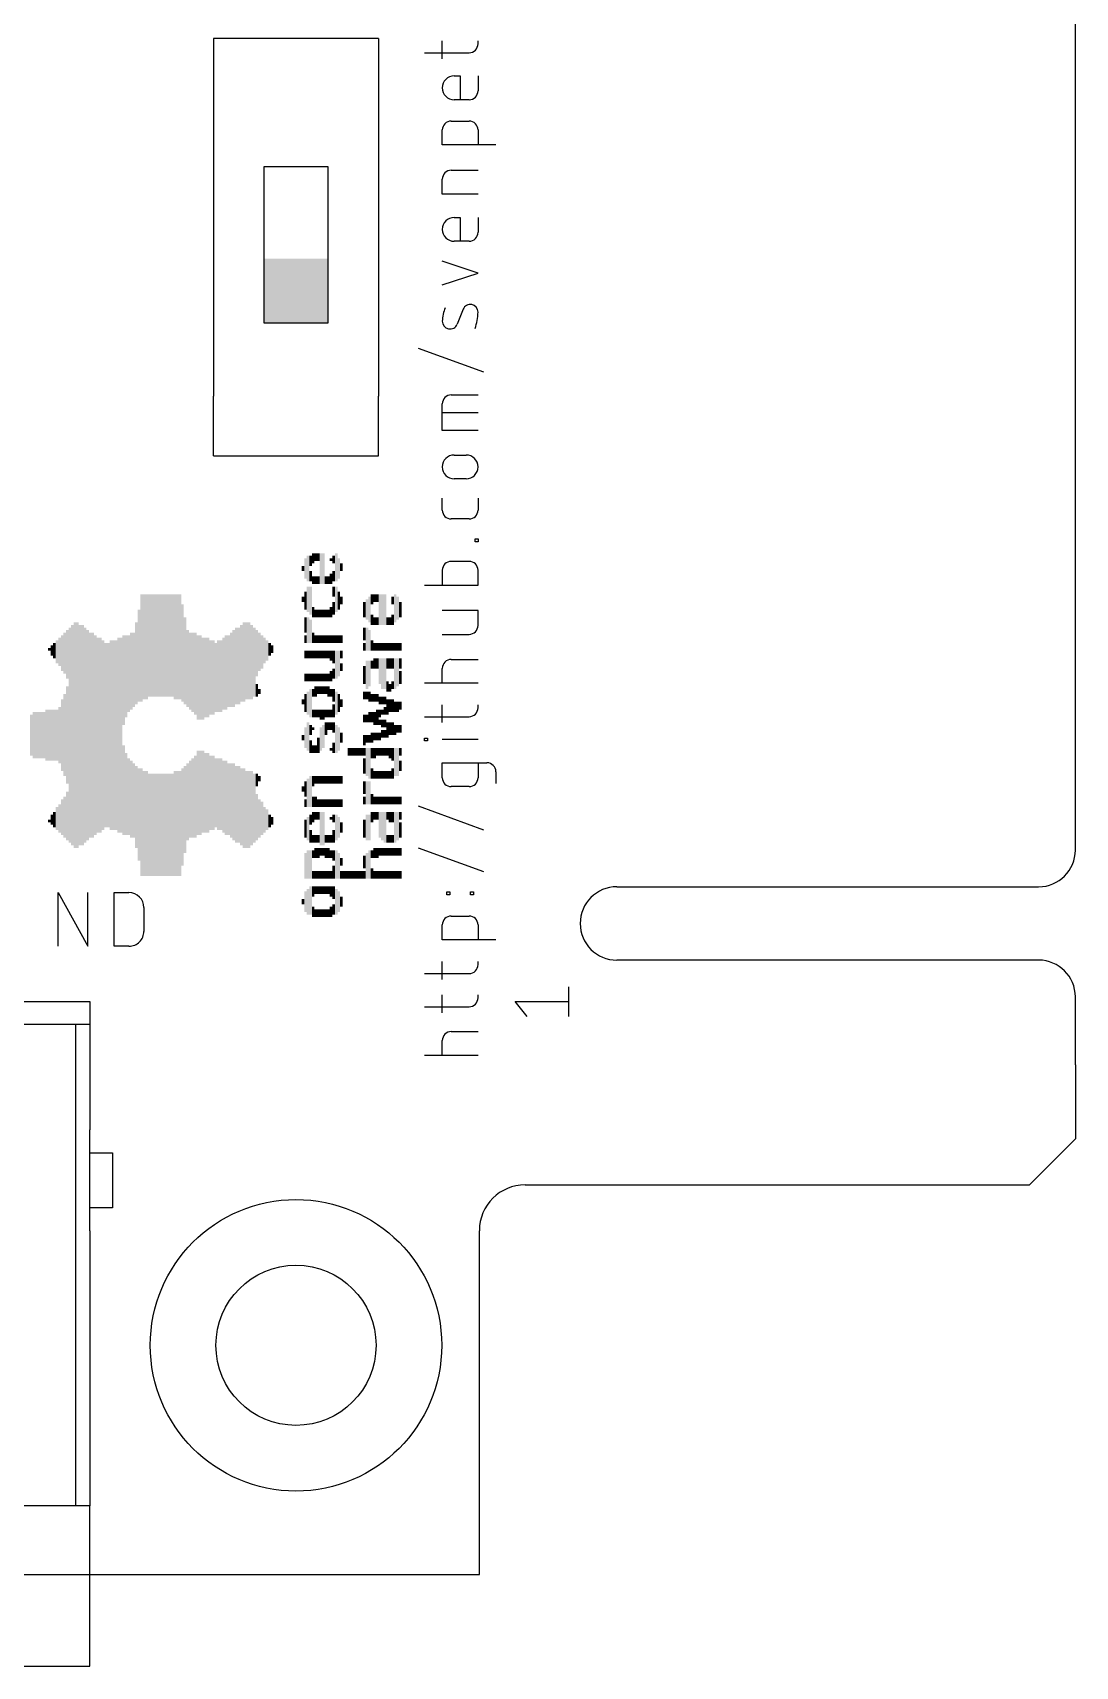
# Model space of a CAD drawing. Extents: x -11.6 to 56, y -4.9 to 89.1.
# Drawn here: x 33.26 to 56, y -2 to 33.62 of the extents above; entities that cross this region are included whole.
import ezdxf

# ---------------------------------------------------------------- set-up
doc = ezdxf.new("R2010")
doc.units = 0
for name, color, linetype in [('20', 30, 'CONTINUOUS'), ('21', 253, 'CONTINUOUS'), ('51', 253, 'CONTINUOUS')]:
    doc.layers.add(name, color=color, linetype=linetype)

# ---------------------------------------------------------------- blocks, each defined once
blk = doc.blocks.new('RECT')
blk.add_solid([(-0.5, -0.5), (0.5, -0.5), (-0.5, 0.5), (0.5, 0.5)])

msp = doc.modelspace()

# ---------------------------------------------------------------- linework, layer by layer
at = {"layer": '20'}
for p, q in [((56, 15.8), (56, 48.24)), ((46, 15), (55.2, 15)), ((55.2, 13.4), (46, 13.4)), ((56, 11.12), (56, 12.6)), ((56, 11.12), (56, 9.5)), ((55, 8.5), (56, 9.5)), ((44, 8.5), (55, 8.5)), ((43, 0), (43, 7.5)), ((0, 0), (43, 0))]:
    msp.add_line(p, q, dxfattribs=at)
for centre, radius, start, end in [((55.2, 15.8), 0.8, 270, 0), ((46, 14.2), 0.8, 90, 180), ((46, 14.2), 0.8, 180, 270), ((55.2, 12.6), 0.8, 0, 90), ((44, 7.5), 1, 90, 180)]:
    msp.add_arc(centre, radius, start, end, dxfattribs=at)
at = {"layer": '21'}
for p, q in [((40.8, 33.5), (37.2, 33.5)), ((37.2, 33.5), (37.2, 32.3)), ((40.8, 33.5), (40.8, 32.3)), ((41.8021, 33.1864), (42.7757, 33.1864)), ((42.1915, 33.0566), (42.1915, 33.4461)), ((42.9704, 33.3811), (42.9704, 33.4461)), ((42.4512, 32.682), (42.581, 32.682)), ((42.581, 32.682), (42.581, 32.1627)), ((42.9704, 32.682), (42.9704, 32.3574)), ((42.7757, 32.1627), (42.4512, 32.1627)), ((42.1915, 31.178), (42.1915, 31.5026)), ((42.3863, 31.6973), (42.7757, 31.6973)), ((42.9704, 31.5026), (42.9704, 31.178)), ((43.3599, 31.178), (42.1915, 31.178)), ((37.2, 30.7), (37.2, 29.8)), ((39.7, 30.7), (38.3, 30.7)), ((38.3, 30.7), (38.3, 27.3)), ((39.7, 27.3), (39.7, 30.7)), ((40.8, 30.7), (40.8, 29.8)), ((42.1915, 30.1053), (42.1915, 30.4299)), ((42.3863, 30.6246), (42.9704, 30.6246)), ((42.9704, 30.1053), (42.1915, 30.1053)), ((42.4512, 29.5959), (42.581, 29.5959)), ((42.581, 29.5959), (42.581, 29.0766)), ((42.9704, 29.5959), (42.9704, 29.2714)), ((42.7757, 29.0766), (42.4512, 29.0766)), ((42.9704, 28.3838), (42.1915, 28.6434)), ((37.2, 28.2), (37.2, 27.3)), ((40.8, 28.2), (40.8, 27.3)), ((42.1915, 28.1241), (42.9704, 28.3838)), ((42.6459, 27.5935), (42.5161, 27.269)), ((38.3, 27.3), (39.7, 27.3)), ((43.1003, 26.2191), (41.6722, 26.7384)), ((37.2, 24.4), (37.2, 25.7)), ((40.8, 24.4), (40.8, 25.7)), ((42.3863, 25.7252), (42.9704, 25.7252)), ((42.1915, 24.9463), (42.1915, 25.5305)), ((42.9704, 25.3358), (42.1915, 25.3358)), ((42.9704, 24.9463), (42.1915, 24.9463)), ((37.2, 24.4), (40.8, 24.4)), ((42.4512, 24.4143), (42.7108, 24.4143)), ((42.7108, 23.895), (42.4512, 23.895)), ((42.1915, 23.2148), (42.1915, 23.4744)), ((42.9704, 23.4744), (42.9704, 23.2148)), ((42.7757, 23.0201), (42.3863, 23.0201)), ((42.9055, 22.522), (42.9055, 22.5869)), ((42.9055, 22.5869), (42.9704, 22.5869)), ((42.9704, 22.522), (42.9055, 22.522)), ((42.9704, 22.5869), (42.9704, 22.522)), ((42.7757, 22.0961), (42.3863, 22.0961)), ((42.1915, 21.9014), (42.1915, 21.5768)), ((42.9704, 21.5768), (42.9704, 21.9014)), ((41.8021, 21.5768), (42.9704, 21.5768)), ((42.9704, 21.0234), (42.1915, 21.0234)), ((42.9704, 20.6989), (42.9704, 21.0234)), ((42.1915, 20.5041), (42.7757, 20.5041)), ((42.3863, 19.9566), (42.9704, 19.9566)), ((42.1915, 19.4373), (42.1915, 19.7619)), ((42.9704, 19.4373), (41.8021, 19.4373)), ((42.1915, 18.5786), (42.1915, 18.9681)), ((42.9704, 18.9032), (42.9704, 18.9681)), ((41.8021, 18.7084), (42.7757, 18.7084)), ((41.8021, 18.1786), (41.8021, 18.2435)), ((41.8021, 18.2435), (41.867, 18.2435)), ((41.867, 18.1786), (41.8021, 18.1786)), ((41.867, 18.2435), (41.867, 18.1786)), ((42.9704, 18.2111), (42.1915, 18.2111)), ((42.1915, 17.3783), (42.1915, 17.7028)), ((42.1915, 17.7028), (43.1652, 17.7028)), ((42.9704, 17.7028), (42.9704, 17.3783)), ((43.3599, 17.5081), (43.3599, 17.2485)), ((42.7757, 17.1835), (42.3863, 17.1835)), ((43.1003, 16.2369), (41.6722, 16.7562)), ((43.1003, 15.3225), (41.6722, 15.8418)), ((33.8137, 13.7033), (33.8137, 14.8717)), ((33.8137, 14.8717), (34.4629, 13.7033)), ((34.4629, 13.7033), (34.4629, 14.8717)), ((35.0329, 13.7033), (35.0329, 14.8717)), ((35.0329, 14.8717), (35.3575, 14.8717)), ((42.2889, 14.8258), (42.2889, 14.8907)), ((42.2889, 14.8907), (42.3538, 14.8907)), ((42.3538, 14.8258), (42.2889, 14.8258)), ((42.3538, 14.8907), (42.3538, 14.8258)), ((42.8082, 14.8258), (42.8082, 14.8907)), ((42.8082, 14.8907), (42.8731, 14.8907)), ((42.8731, 14.8258), (42.8082, 14.8258)), ((42.8731, 14.8907), (42.8731, 14.8258)), ((35.6821, 14.5471), (35.6821, 14.0279)), ((42.3863, 14.3618), (42.7757, 14.3618)), ((42.1915, 13.8425), (42.1915, 14.1671)), ((42.9704, 14.1671), (42.9704, 13.8425)), ((35.3575, 13.7033), (35.0329, 13.7033)), ((43.3599, 13.8425), (42.1915, 13.8425)), ((42.1915, 12.9779), (42.1915, 13.3674)), ((42.9704, 13.3025), (42.9704, 13.3674)), ((41.8021, 13.1077), (42.7757, 13.1077)), ((31.5, 12.5), (34.5, 12.5)), ((34.5, 12.5), (34.5, 12)), ((42.1915, 12.254), (42.1915, 12.6435)), ((42.9704, 12.5786), (42.9704, 12.6435)), ((44.0404, 12.1708), (43.7808, 12.4954)), ((43.7808, 12.4954), (44.9492, 12.4954)), ((44.9492, 12.1708), (44.9492, 12.8199)), ((41.8021, 12.3838), (42.7757, 12.3838)), ((31.5, 12), (34.2, 12)), ((34.2, 12), (34.5, 12)), ((34.2, 9.5), (34.2, 12)), ((34.5, 12), (34.5, 9.7)), ((42.3863, 11.8413), (42.9704, 11.8413)), ((42.1915, 11.3221), (42.1915, 11.6466)), ((42.9704, 11.3221), (41.8021, 11.3221)), ((34.2, 1.5), (34.2, 7.7)), ((34.5, 7.5), (34.5, 1.5)), ((34.2, 1.5), (25.8, 1.5)), ((34.5, 1.5), (34.2, 1.5)), ((34.5, -2), (34.5, 1.5)), ((25.5, -2), (34.5, -2))]:
    msp.add_line(p, q, dxfattribs=at)
for radius in [3.1789, 1.7463]:
    msp.add_circle((39, 5), radius, dxfattribs=at)
for centre, radius, start, end in [((42.7757, 33.3811), 0.1947, 270, 0), ((42.4512, 32.4224), 0.2596, 90, 270), ((42.7757, 32.3574), 0.1947, 270, 0), ((42.3863, 31.5026), 0.1947, 90.0009, 180), ((42.7757, 31.5026), 0.1947, 0, 90), ((42.3863, 30.4299), 0.1947, 90.0009, 180), ((42.4512, 29.3363), 0.2596, 90, 270), ((42.7757, 29.2714), 0.1947, 270, 0), ((42.9286, 27.3234), 0.7371, 155.7611, 179.1819), ((42.8022, 27.531), 0.1683, 359.1819, 158.1986), ((41.8697, 27.5443), 1.1008, 340.209, 359.1819), ((42.3598, 27.3315), 0.1683, 179.1818, 338.1989), ((42.3863, 25.5305), 0.1947, 90, 180), ((42.4512, 24.1547), 0.2596, 90, 270), ((42.7108, 24.1547), 0.2596, 270, 90), ((42.3863, 23.2148), 0.1947, 180, 270), ((42.7757, 23.2148), 0.1947, 270, 0), ((42.3863, 21.9014), 0.1947, 90, 180), ((42.7757, 21.9014), 0.1947, 0, 90), ((42.7757, 20.6989), 0.1947, 270, 0), ((42.3863, 19.7619), 0.1947, 90.0009, 180), ((42.7757, 18.9032), 0.1947, 270, 0), ((43.1652, 17.5081), 0.1947, 0, 90), ((42.3863, 17.3783), 0.1947, 180, 270), ((42.7757, 17.3783), 0.1947, 270, 0), ((35.3575, 14.5471), 0.3246, 0, 90), ((42.3863, 14.1671), 0.1947, 90.0009, 180), ((42.7757, 14.1671), 0.1947, 0, 90), ((35.3575, 14.0279), 0.3246, 269.9994, 0), ((42.7757, 13.3025), 0.1947, 270, 0), ((42.7757, 12.5786), 0.1947, 270, 0), ((42.3863, 11.6466), 0.1947, 90.0009, 180)]:
    msp.add_arc(centre, radius, start, end, dxfattribs=at)
at = {"layer": '51'}
for p, q in [((37.2, 32.3), (37.2, 30.7)), ((40.8, 32.3), (40.8, 30.7)), ((37.2, 29.8), (37.2, 28.2)), ((40.8, 29.8), (40.8, 28.2)), ((37.2, 27.3), (37.2, 25.7)), ((40.8, 27.3), (40.8, 25.7)), ((34.5, 9.2), (34.5, 9.7)), ((34.2, 7.7), (34.2, 9.5)), ((34.5, 8), (34.5, 9.2)), ((34.5, 9.2), (35, 9.2)), ((35, 9.2), (35, 8)), ((34.5, 7.5), (34.5, 8)), ((35, 8), (34.5, 8))]:
    msp.add_line(p, q, dxfattribs=at)

# ---------------------------------------------------------------- block references
at = {"layer": '21'}
for p, xscale, yscale, rotation in [((39, 28), 1.4, 1.4, 270), ((39.2074, 21.9386), 0.447, 0.0559, 90), ((39.2633, 21.9386), 0.5588, 0.0559, 90), ((39.3192, 22.1063), 0.2235, 0.0559, 90), ((39.3751, 22.1621), 0.2235, 0.0559, 90), ((39.431, 22.1901), 0.1676, 0.0559, 90), ((39.4868, 22.1901), 0.1676, 0.0559, 90), ((39.5427, 21.9386), 0.6706, 0.0559, 90), ((39.5986, 21.9386), 0.6706, 0.0559, 90), ((39.7662, 22.1342), 0.0559, 0.0559, 90), ((39.8221, 22.1342), 0.1676, 0.0559, 90), ((39.878, 21.9666), 0.6147, 0.0559, 90), ((39.9339, 21.9386), 0.447, 0.0559, 90), ((39.1516, 21.9386), 0.1118, 0.0559, 90), ((39.3192, 21.771), 0.2235, 0.0559, 90), ((39.3751, 21.6872), 0.1676, 0.0559, 90), ((39.431, 21.6872), 0.1676, 0.0559, 90), ((39.4868, 21.6872), 0.1676, 0.0559, 90), ((39.6545, 21.6872), 0.1676, 0.0559, 90), ((39.7104, 21.6872), 0.1676, 0.0559, 90), ((39.7662, 21.7151), 0.2235, 0.0559, 90), ((39.8221, 21.771), 0.2235, 0.0559, 90), ((39.9898, 21.9666), 0.1676, 0.0559, 90), ((35.6311, 20.2063), 2.347, 0.0559, 90), ((35.687, 20.2343), 2.2911, 0.0559, 90), ((35.7429, 20.2343), 2.2911, 0.0559, 90), ((35.7988, 20.2622), 2.2352, 0.0559, 90), ((35.8546, 20.2622), 2.2352, 0.0559, 90), ((35.9105, 20.2622), 2.2352, 0.0559, 90), ((35.9664, 20.2622), 2.2352, 0.0559, 90), ((36.0223, 20.2622), 2.2352, 0.0559, 90), ((36.0782, 20.2622), 2.2352, 0.0559, 90), ((36.134, 20.2622), 2.2352, 0.0559, 90), ((36.1899, 20.2622), 2.2352, 0.0559, 90), ((36.2458, 20.2622), 2.2352, 0.0559, 90), ((36.3017, 20.2622), 2.2352, 0.0559, 90), ((36.3576, 20.2343), 2.2911, 0.0559, 90), ((36.4134, 20.2343), 2.2911, 0.0559, 90), ((36.4693, 20.2343), 2.2911, 0.0559, 90), ((39.2074, 21.2401), 0.3912, 0.0559, 90), ((39.2633, 21.2681), 0.5588, 0.0559, 90), ((39.3192, 21.2401), 0.6147, 0.0559, 90), ((39.8221, 21.4357), 0.2235, 0.0559, 90), ((39.878, 21.2681), 0.5588, 0.0559, 90), ((39.9339, 21.2401), 0.3912, 0.0559, 90), ((40.6603, 21.2681), 0.2235, 0.0559, 90), ((40.7162, 21.296), 0.1676, 0.0559, 90), ((40.7721, 21.296), 0.1676, 0.0559, 90), ((40.828, 21.0445), 0.6706, 0.0559, 90), ((40.8838, 21.0445), 0.6706, 0.0559, 90), ((40.9397, 21.0445), 0.6706, 0.0559, 90), ((41.1632, 21.0725), 0.6147, 0.0559, 90), ((35.5752, 20.0387), 2.0117, 0.0559, 90), ((36.5252, 20.0946), 2.1234, 0.0559, 90), ((39.1516, 21.2681), 0.1118, 0.0559, 90), ((39.3751, 20.9887), 0.2235, 0.0559, 90), ((39.431, 20.9607), 0.1676, 0.0559, 90), ((39.4868, 20.9607), 0.1676, 0.0559, 90), ((39.5427, 20.9607), 0.1676, 0.0559, 90), ((39.5986, 20.9607), 0.1676, 0.0559, 90), ((39.6545, 20.9607), 0.1676, 0.0559, 90), ((39.7104, 20.9607), 0.1676, 0.0559, 90), ((39.7662, 20.9887), 0.2235, 0.0559, 90), ((39.8221, 21.0725), 0.2794, 0.0559, 90), ((39.9898, 21.2401), 0.1676, 0.0559, 90), ((40.4927, 21.0445), 0.3353, 0.0559, 90), ((40.5486, 21.0445), 0.447, 0.0559, 90), ((40.6044, 21.0445), 0.5588, 0.0559, 90), ((41.1074, 21.2401), 0.1676, 0.0559, 90), ((41.2191, 21.0725), 0.5029, 0.0559, 90), ((41.275, 21.0445), 0.3353, 0.0559, 90), ((34.1224, 18.3064), 4.8057, 0.0559, 90), ((34.1782, 18.3064), 4.9174, 0.0559, 90), ((34.2341, 18.3064), 4.9174, 0.0559, 90), ((34.29, 18.3064), 4.8057, 0.0559, 90), ((34.3459, 18.3064), 4.8057, 0.0559, 90), ((35.5194, 19.8711), 1.7882, 0.0559, 90), ((36.5811, 19.9269), 1.8999, 0.0559, 90), ((37.8104, 19.8711), 1.6764, 0.0559, 90), ((37.8663, 19.899), 1.7323, 0.0559, 90), ((37.9222, 19.9269), 1.6764, 0.0559, 90), ((37.9781, 19.9269), 1.6764, 0.0559, 90), ((38.034, 19.899), 1.6205, 0.0559, 90), ((39.2074, 20.7093), 0.3353, 0.0559, 90), ((39.2633, 20.5975), 0.5588, 0.0559, 90), ((39.3192, 20.5696), 0.5029, 0.0559, 90), ((40.6603, 20.821), 0.2235, 0.0559, 90), ((40.7162, 20.7931), 0.1676, 0.0559, 90), ((40.7721, 20.7931), 0.1676, 0.0559, 90), ((40.9956, 20.7931), 0.1676, 0.0559, 90), ((41.0515, 20.7931), 0.1676, 0.0559, 90), ((41.1074, 20.821), 0.2235, 0.0559, 90), ((33.7312, 20.1505), 0.3353, 0.0559, 90), ((33.7871, 20.1225), 0.5029, 0.0559, 90), ((33.843, 20.1225), 0.6147, 0.0559, 90), ((33.8988, 20.0946), 0.7823, 0.0559, 90), ((33.9547, 20.0946), 0.8941, 0.0559, 90), ((34.0106, 20.0666), 1.0617, 0.0559, 90), ((34.0665, 18.3064), 4.6939, 0.0559, 90), ((34.4018, 18.3064), 4.6939, 0.0559, 90), ((34.4576, 18.3064), 4.5822, 0.0559, 90), ((34.5135, 18.3064), 4.4704, 0.0559, 90), ((34.5694, 18.3064), 4.4704, 0.0559, 90), ((34.6253, 18.3064), 4.3586, 0.0559, 90), ((34.6812, 18.3064), 4.2469, 0.0559, 90), ((34.737, 18.3064), 4.2469, 0.0559, 90), ((34.7929, 18.3064), 4.1351, 0.0559, 90), ((34.8488, 18.3064), 4.0234, 0.0559, 90), ((34.9047, 18.3064), 4.0234, 0.0559, 90), ((34.9606, 18.3064), 4.1351, 0.0559, 90), ((35.0164, 18.3064), 4.1351, 0.0559, 90), ((35.0723, 18.3064), 4.1351, 0.0559, 90), ((35.1282, 18.3064), 4.2469, 0.0559, 90), ((35.1841, 18.3064), 4.2469, 0.0559, 90), ((35.24, 19.5078), 1.9558, 0.0559, 90), ((35.2958, 19.5917), 1.7882, 0.0559, 90), ((35.3517, 19.6475), 1.6764, 0.0559, 90), ((35.4076, 19.7034), 1.6764, 0.0559, 90), ((35.4635, 19.7314), 1.6205, 0.0559, 90), ((36.637, 19.7593), 1.6764, 0.0559, 90), ((36.6928, 19.7034), 1.6764, 0.0559, 90), ((36.7487, 19.6755), 1.7323, 0.0559, 90), ((36.8046, 19.6475), 1.7882, 0.0559, 90), ((36.8605, 19.5637), 1.844, 0.0559, 90), ((36.9164, 19.5637), 1.844, 0.0559, 90), ((36.9722, 19.5358), 1.7882, 0.0559, 90), ((37.0281, 19.5637), 1.7323, 0.0559, 90), ((37.084, 19.5637), 1.7323, 0.0559, 90), ((37.1399, 19.5637), 1.6205, 0.0559, 90), ((37.1958, 19.5637), 1.6205, 0.0559, 90), ((37.2516, 19.5637), 1.5088, 0.0559, 90), ((37.3075, 19.5917), 1.5646, 0.0559, 90), ((37.3634, 19.5917), 1.5646, 0.0559, 90), ((37.4193, 19.6475), 1.5646, 0.0559, 90), ((37.4752, 19.6755), 1.6205, 0.0559, 90), ((37.531, 19.7034), 1.5646, 0.0559, 90), ((37.5869, 19.7314), 1.6205, 0.0559, 90), ((37.6428, 19.7593), 1.6764, 0.0559, 90), ((37.6987, 19.8152), 1.6764, 0.0559, 90), ((37.7546, 19.8152), 1.6764, 0.0559, 90), ((38.0898, 19.899), 1.5088, 0.0559, 90), ((38.1457, 20.0946), 1.0058, 0.0559, 90), ((38.2016, 20.1225), 0.8382, 0.0559, 90), ((38.2575, 20.1225), 0.7264, 0.0559, 90), ((38.3134, 20.1505), 0.5588, 0.0559, 90), ((38.3692, 20.1505), 0.447, 0.0559, 90), ((38.4251, 20.1784), 0.2794, 0.0559, 90), ((39.2074, 20.4019), 0.1676, 0.0559, 90), ((39.3751, 20.4299), 0.2235, 0.0559, 90), ((39.431, 20.4019), 0.1676, 0.0559, 90), ((39.4868, 20.4019), 0.1676, 0.0559, 90), ((39.5427, 20.4019), 0.1676, 0.0559, 90), ((39.5986, 20.4019), 0.1676, 0.0559, 90), ((39.6545, 20.4019), 0.1676, 0.0559, 90), ((39.7104, 20.4019), 0.1676, 0.0559, 90), ((39.7662, 20.4019), 0.1676, 0.0559, 90), ((39.8221, 20.4019), 0.1676, 0.0559, 90), ((39.878, 20.4019), 0.1676, 0.0559, 90), ((39.9339, 20.4019), 0.1676, 0.0559, 90), ((39.9898, 20.4019), 0.1676, 0.0559, 90), ((40.4927, 20.5137), 0.2794, 0.0559, 90), ((40.4927, 20.2343), 0.1676, 0.0559, 90), ((40.5486, 20.4019), 0.5029, 0.0559, 90), ((40.6044, 20.374), 0.447, 0.0559, 90), ((40.6603, 20.2622), 0.2235, 0.0559, 90), ((40.7162, 20.2343), 0.1676, 0.0559, 90), ((40.7721, 20.2343), 0.1676, 0.0559, 90), ((40.828, 20.2343), 0.1676, 0.0559, 90), ((40.8838, 20.2343), 0.1676, 0.0559, 90), ((40.9397, 20.2343), 0.1676, 0.0559, 90), ((40.9956, 20.2343), 0.1676, 0.0559, 90), ((41.0515, 20.2343), 0.1676, 0.0559, 90), ((41.1074, 20.2343), 0.1676, 0.0559, 90), ((41.1632, 20.2343), 0.1676, 0.0559, 90), ((41.2191, 20.2343), 0.1676, 0.0559, 90), ((41.275, 20.2343), 0.1676, 0.0559, 90), ((33.6194, 20.1784), 0.0559, 0.0559, 90), ((33.6753, 20.1505), 0.2235, 0.0559, 90), ((38.481, 20.1784), 0.1676, 0.0559, 90), ((39.2074, 20.0666), 0.1676, 0.0559, 90), ((39.2633, 20.0666), 0.1676, 0.0559, 90), ((39.3192, 20.0666), 0.1676, 0.0559, 90), ((39.3751, 20.0666), 0.1676, 0.0559, 90), ((39.431, 20.0666), 0.1676, 0.0559, 90), ((39.4868, 20.0666), 0.1676, 0.0559, 90), ((39.5427, 20.0666), 0.1676, 0.0559, 90), ((39.5986, 20.0666), 0.1676, 0.0559, 90), ((39.6545, 20.0666), 0.1676, 0.0559, 90), ((39.7104, 20.0666), 0.1676, 0.0559, 90), ((39.7662, 20.0387), 0.2235, 0.0559, 90), ((39.8221, 20.0108), 0.2794, 0.0559, 90), ((39.878, 19.8431), 0.6147, 0.0559, 90), ((39.9339, 19.8711), 0.5588, 0.0559, 90), ((39.9898, 20.0666), 0.1676, 0.0559, 90), ((40.7162, 19.8711), 0.2235, 0.0559, 90), ((40.7721, 19.8711), 0.2235, 0.0559, 90), ((40.828, 19.7034), 0.5588, 0.0559, 90), ((40.8838, 19.6475), 0.6706, 0.0559, 90), ((40.9397, 19.6475), 0.6706, 0.0559, 90), ((40.9956, 19.8711), 0.2235, 0.0559, 90), ((41.0515, 19.8711), 0.2235, 0.0559, 90), ((41.1074, 19.8711), 0.2235, 0.0559, 90), ((41.1632, 19.6475), 0.6706, 0.0559, 90), ((41.2191, 19.6755), 0.6147, 0.0559, 90), ((41.275, 19.8711), 0.2235, 0.0559, 90), ((39.2074, 19.5637), 0.1676, 0.0559, 90), ((39.2633, 19.5637), 0.1676, 0.0559, 90), ((39.3192, 19.5637), 0.1676, 0.0559, 90), ((39.3751, 19.5637), 0.1676, 0.0559, 90), ((39.431, 19.5637), 0.1676, 0.0559, 90), ((39.4868, 19.5637), 0.1676, 0.0559, 90), ((39.5427, 19.5637), 0.1676, 0.0559, 90), ((39.5986, 19.5637), 0.1676, 0.0559, 90), ((39.6545, 19.5637), 0.1676, 0.0559, 90), ((39.7104, 19.5637), 0.1676, 0.0559, 90), ((39.7662, 19.5917), 0.2235, 0.0559, 90), ((39.8221, 19.6475), 0.2235, 0.0559, 90), ((39.9898, 19.7872), 0.1676, 0.0559, 90), ((40.4927, 19.6196), 0.3912, 0.0559, 90), ((40.5486, 19.6196), 0.6147, 0.0559, 90), ((40.6044, 19.6475), 0.5588, 0.0559, 90), ((40.6603, 19.8431), 0.1676, 0.0559, 90), ((41.275, 19.5637), 0.2794, 0.0559, 90), ((34.0106, 18.3064), 2.1234, 0.0559, 90), ((38.1457, 19.2843), 0.2794, 0.0559, 90), ((38.2016, 19.2564), 0.1118, 0.0559, 90), ((39.2633, 19.0049), 0.5029, 0.0559, 90), ((39.3192, 19.0049), 0.6147, 0.0559, 90), ((39.3751, 19.2284), 0.1676, 0.0559, 90), ((39.431, 19.2564), 0.2235, 0.0559, 90), ((39.4868, 19.2843), 0.1676, 0.0559, 90), ((39.5427, 19.2843), 0.1676, 0.0559, 90), ((39.5986, 19.2843), 0.1676, 0.0559, 90), ((39.6545, 19.2843), 0.1676, 0.0559, 90), ((39.7104, 19.2564), 0.2235, 0.0559, 90), ((39.7662, 19.2284), 0.1676, 0.0559, 90), ((39.8221, 19.1726), 0.2794, 0.0559, 90), ((39.878, 19.0049), 0.5029, 0.0559, 90), ((40.4927, 19.1726), 0.1676, 0.0559, 90), ((40.5486, 19.1726), 0.1676, 0.0559, 90), ((40.6044, 19.1446), 0.2235, 0.0559, 90), ((40.9956, 19.3681), 0.2235, 0.0559, 90), ((41.0515, 19.3402), 0.1676, 0.0559, 90), ((41.1074, 19.3961), 0.1676, 0.0559, 90), ((33.843, 18.3064), 1.2294, 0.0559, 90), ((33.8988, 18.3064), 1.5646, 0.0559, 90), ((33.9547, 18.3064), 1.7882, 0.0559, 90), ((39.1516, 19.0329), 0.1118, 0.0559, 90), ((39.2074, 19.0049), 0.3912, 0.0559, 90), ((39.8221, 18.8373), 0.2794, 0.0559, 90), ((39.9339, 19.0049), 0.3912, 0.0559, 90), ((39.9898, 19.0049), 0.1676, 0.0559, 90), ((40.6603, 19.1167), 0.1676, 0.0559, 90), ((40.7162, 19.1167), 0.1676, 0.0559, 90), ((40.7721, 19.1167), 0.1676, 0.0559, 90), ((40.828, 19.0608), 0.1676, 0.0559, 90), ((40.8838, 19.0608), 0.1676, 0.0559, 90), ((40.9397, 19.0608), 0.1676, 0.0559, 90), ((40.9397, 18.8373), 0.1676, 0.0559, 90), ((40.9956, 18.9211), 0.3353, 0.0559, 90), ((41.0515, 18.949), 0.2794, 0.0559, 90), ((41.1074, 18.949), 0.2794, 0.0559, 90), ((41.1632, 18.9211), 0.2235, 0.0559, 90), ((41.2191, 18.9211), 0.2235, 0.0559, 90), ((41.275, 18.949), 0.1676, 0.0559, 90), ((33.2283, 18.3064), 0.8941, 0.0559, 90), ((33.2842, 18.3064), 1.0058, 0.0559, 90), ((33.34, 18.3064), 1.0058, 0.0559, 90), ((33.3959, 18.3064), 1.0058, 0.0559, 90), ((33.4518, 18.3064), 1.0058, 0.0559, 90), ((33.5077, 18.3064), 1.0058, 0.0559, 90), ((33.5636, 18.3064), 1.1176, 0.0559, 90), ((33.6194, 18.3064), 1.1176, 0.0559, 90), ((33.6753, 18.3064), 1.1176, 0.0559, 90), ((33.7312, 18.3064), 1.1176, 0.0559, 90), ((33.7871, 18.3064), 1.1176, 0.0559, 90), ((39.2633, 18.2785), 0.6147, 0.0559, 90), ((39.3192, 18.4182), 0.2235, 0.0559, 90), ((39.3751, 18.7814), 0.1676, 0.0559, 90), ((39.431, 18.7814), 0.1676, 0.0559, 90), ((39.4868, 18.7814), 0.1676, 0.0559, 90), ((39.5427, 18.7535), 0.2235, 0.0559, 90), ((39.5986, 18.7535), 0.2235, 0.0559, 90), ((39.5986, 18.2785), 0.5029, 0.0559, 90), ((39.6545, 18.7814), 0.1676, 0.0559, 90), ((39.6545, 18.4461), 0.2794, 0.0559, 90), ((39.7104, 18.7814), 0.1676, 0.0559, 90), ((39.7104, 18.502), 0.1676, 0.0559, 90), ((39.7662, 18.7814), 0.1676, 0.0559, 90), ((39.7662, 18.502), 0.1676, 0.0559, 90), ((39.8221, 18.4741), 0.2235, 0.0559, 90), ((39.878, 18.2226), 0.6147, 0.0559, 90), ((40.4927, 18.6696), 0.1676, 0.0559, 90), ((40.5486, 18.6696), 0.1676, 0.0559, 90), ((40.6044, 18.6976), 0.2235, 0.0559, 90), ((40.6603, 18.6976), 0.2235, 0.0559, 90), ((40.7162, 18.6696), 0.2794, 0.0559, 90), ((40.7721, 18.6976), 0.3353, 0.0559, 90), ((40.828, 18.7814), 0.1676, 0.0559, 90), ((40.828, 18.5858), 0.1118, 0.0559, 90), ((40.8838, 18.8093), 0.1118, 0.0559, 90), ((40.8838, 18.5579), 0.1676, 0.0559, 90), ((40.9397, 18.5579), 0.1676, 0.0559, 90), ((40.9956, 18.4182), 0.3353, 0.0559, 90), ((41.0515, 18.4461), 0.2794, 0.0559, 90), ((41.1074, 18.4461), 0.2794, 0.0559, 90), ((41.1632, 18.4182), 0.2235, 0.0559, 90), ((41.2191, 18.4461), 0.1676, 0.0559, 90), ((41.275, 18.4461), 0.1676, 0.0559, 90), ((39.1516, 18.2505), 0.1118, 0.0559, 90), ((39.2074, 18.2505), 0.447, 0.0559, 90), ((39.3192, 18.055), 0.2794, 0.0559, 90), ((39.3751, 18.4461), 0.0559, 0.0559, 90), ((39.4868, 18.0829), 0.3353, 0.0559, 90), ((39.5427, 18.2226), 0.5029, 0.0559, 90), ((39.9339, 18.2226), 0.5029, 0.0559, 90), ((39.9898, 18.2505), 0.2235, 0.0559, 90), ((40.4927, 18.1947), 0.2235, 0.0559, 90), ((40.5486, 18.2226), 0.1676, 0.0559, 90), ((40.6044, 18.2226), 0.1676, 0.0559, 90), ((40.6603, 18.2505), 0.2235, 0.0559, 90), ((40.7162, 18.2785), 0.1676, 0.0559, 90), ((40.7721, 18.2785), 0.1676, 0.0559, 90), ((40.828, 18.2785), 0.1676, 0.0559, 90), ((40.8838, 18.3344), 0.1676, 0.0559, 90), ((40.9397, 18.3344), 0.1676, 0.0559, 90), ((35.24, 17.105), 1.9558, 0.0559, 90), ((35.2958, 17.0212), 1.7882, 0.0559, 90), ((36.8046, 16.9653), 1.7882, 0.0559, 90), ((36.8605, 17.0491), 1.844, 0.0559, 90), ((36.9164, 17.0491), 1.844, 0.0559, 90), ((36.9722, 17.0771), 1.7882, 0.0559, 90), ((37.0281, 17.0491), 1.7323, 0.0559, 90), ((37.084, 17.0491), 1.7323, 0.0559, 90), ((37.1399, 17.0491), 1.6205, 0.0559, 90), ((37.1958, 17.0491), 1.6205, 0.0559, 90), ((39.3751, 17.9991), 0.1676, 0.0559, 90), ((39.431, 17.9991), 0.1676, 0.0559, 90), ((39.7662, 17.9991), 0.0559, 0.0559, 90), ((39.8221, 18.027), 0.2235, 0.0559, 90), ((40.1574, 17.9432), 0.1676, 0.0559, 90), ((40.2133, 17.9432), 0.1676, 0.0559, 90), ((40.2692, 17.9432), 0.1676, 0.0559, 90), ((40.325, 17.9432), 0.1676, 0.0559, 90), ((40.3809, 17.9432), 0.1676, 0.0559, 90), ((40.4368, 17.9432), 0.1676, 0.0559, 90), ((40.4927, 17.9432), 0.1676, 0.0559, 90), ((40.5486, 17.7197), 0.6147, 0.0559, 90), ((40.6044, 17.6917), 0.6706, 0.0559, 90), ((40.6603, 17.9153), 0.2235, 0.0559, 90), ((40.7162, 17.9153), 0.2235, 0.0559, 90), ((40.7721, 17.9432), 0.1676, 0.0559, 90), ((40.828, 17.9432), 0.1676, 0.0559, 90), ((40.8838, 17.9432), 0.1676, 0.0559, 90), ((40.9397, 17.9432), 0.1676, 0.0559, 90), ((40.9956, 17.9432), 0.1676, 0.0559, 90), ((41.0515, 17.9153), 0.2235, 0.0559, 90), ((41.1074, 17.8873), 0.2794, 0.0559, 90), ((41.1632, 17.7197), 0.6147, 0.0559, 90), ((41.2191, 17.7197), 0.6147, 0.0559, 90), ((41.275, 17.9432), 0.1676, 0.0559, 90), ((35.3517, 16.9653), 1.6764, 0.0559, 90), ((35.4076, 16.9094), 1.6764, 0.0559, 90), ((35.4635, 16.8815), 1.6205, 0.0559, 90), ((35.5194, 16.7418), 1.7882, 0.0559, 90), ((35.5752, 16.5741), 2.0117, 0.0559, 90), ((35.6311, 16.4065), 2.347, 0.0559, 90), ((35.687, 16.3786), 2.2911, 0.0559, 90), ((35.7429, 16.3786), 2.2911, 0.0559, 90), ((35.7988, 16.3506), 2.2352, 0.0559, 90), ((35.8546, 16.3506), 2.2352, 0.0559, 90), ((35.9105, 16.3506), 2.2352, 0.0559, 90), ((35.9664, 16.3506), 2.2352, 0.0559, 90), ((36.0223, 16.3506), 2.2352, 0.0559, 90), ((36.0782, 16.3506), 2.2352, 0.0559, 90), ((36.134, 16.3506), 2.2352, 0.0559, 90), ((36.1899, 16.3506), 2.2352, 0.0559, 90), ((36.2458, 16.3506), 2.2352, 0.0559, 90), ((36.3017, 16.3506), 2.2352, 0.0559, 90), ((36.3576, 16.3786), 2.2911, 0.0559, 90), ((36.4134, 16.3786), 2.2911, 0.0559, 90), ((36.4693, 16.3786), 2.2911, 0.0559, 90), ((36.5252, 16.5183), 2.1234, 0.0559, 90), ((36.5811, 16.6859), 1.8999, 0.0559, 90), ((36.637, 16.8535), 1.6764, 0.0559, 90), ((36.6928, 16.9094), 1.6764, 0.0559, 90), ((36.7487, 16.9374), 1.7323, 0.0559, 90), ((37.2516, 17.0491), 1.5088, 0.0559, 90), ((37.3075, 17.0212), 1.5646, 0.0559, 90), ((37.3634, 17.0212), 1.5646, 0.0559, 90), ((37.4193, 16.9653), 1.5646, 0.0559, 90), ((37.4752, 16.9374), 1.6205, 0.0559, 90), ((37.531, 16.9094), 1.5646, 0.0559, 90), ((37.5869, 16.8815), 1.6205, 0.0559, 90), ((37.6428, 16.8535), 1.6764, 0.0559, 90), ((37.6987, 16.7977), 1.6764, 0.0559, 90), ((37.7546, 16.7977), 1.6764, 0.0559, 90), ((37.8104, 16.7418), 1.6764, 0.0559, 90), ((37.8663, 16.7138), 1.7323, 0.0559, 90), ((37.9222, 16.6859), 1.6764, 0.0559, 90), ((37.9781, 16.6859), 1.6764, 0.0559, 90), ((38.034, 16.7138), 1.6205, 0.0559, 90), ((38.0898, 16.7138), 1.5088, 0.0559, 90), ((38.1457, 17.3285), 0.2794, 0.0559, 90), ((40.4927, 17.6359), 0.3353, 0.0559, 90), ((40.6603, 17.4682), 0.2235, 0.0559, 90), ((40.7162, 17.4403), 0.1676, 0.0559, 90), ((40.7721, 17.4403), 0.1676, 0.0559, 90), ((40.828, 17.4403), 0.1676, 0.0559, 90), ((40.8838, 17.4403), 0.1676, 0.0559, 90), ((40.9397, 17.4403), 0.1676, 0.0559, 90), ((40.9956, 17.4403), 0.1676, 0.0559, 90), ((41.0515, 17.4403), 0.1676, 0.0559, 90), ((41.1074, 17.4682), 0.2235, 0.0559, 90), ((41.275, 17.6359), 0.2235, 0.0559, 90), ((38.2016, 17.3565), 0.1118, 0.0559, 90), ((39.1516, 17.1329), 0.1118, 0.0559, 90), ((39.2074, 17.1329), 0.3353, 0.0559, 90), ((39.2633, 17.0491), 0.6147, 0.0559, 90), ((39.3192, 17.0771), 0.6706, 0.0559, 90), ((39.3751, 17.3006), 0.2235, 0.0559, 90), ((39.431, 17.3285), 0.1676, 0.0559, 90), ((39.4868, 17.3285), 0.1676, 0.0559, 90), ((39.5427, 17.3285), 0.1676, 0.0559, 90), ((39.5986, 17.3285), 0.1676, 0.0559, 90), ((39.6545, 17.3285), 0.1676, 0.0559, 90), ((39.7104, 17.3285), 0.1676, 0.0559, 90), ((39.7662, 17.3285), 0.1676, 0.0559, 90), ((39.8221, 17.3285), 0.1676, 0.0559, 90), ((39.878, 17.3285), 0.1676, 0.0559, 90), ((39.9339, 17.3285), 0.1676, 0.0559, 90), ((39.9898, 17.3285), 0.1676, 0.0559, 90), ((40.4927, 17.1609), 0.2794, 0.0559, 90), ((40.5486, 17.0491), 0.5029, 0.0559, 90), ((40.6044, 17.0491), 0.5029, 0.0559, 90), ((33.843, 16.4903), 0.6147, 0.0559, 90), ((33.8988, 16.5183), 0.7823, 0.0559, 90), ((33.9547, 16.5183), 0.8941, 0.0559, 90), ((34.0106, 16.5462), 1.0617, 0.0559, 90), ((38.1457, 16.5183), 1.0058, 0.0559, 90), ((38.2016, 16.4903), 0.8382, 0.0559, 90), ((38.2575, 16.4903), 0.7264, 0.0559, 90), ((39.2074, 16.8256), 0.1676, 0.0559, 90), ((39.3751, 16.8535), 0.2235, 0.0559, 90), ((39.431, 16.8535), 0.2235, 0.0559, 90), ((39.4868, 16.8256), 0.1676, 0.0559, 90), ((39.5427, 16.8256), 0.1676, 0.0559, 90), ((39.5986, 16.8256), 0.1676, 0.0559, 90), ((39.6545, 16.8256), 0.1676, 0.0559, 90), ((39.7104, 16.8256), 0.1676, 0.0559, 90), ((39.7662, 16.8256), 0.1676, 0.0559, 90), ((39.8221, 16.8256), 0.1676, 0.0559, 90), ((39.878, 16.8256), 0.1676, 0.0559, 90), ((39.9339, 16.8256), 0.1676, 0.0559, 90), ((39.9898, 16.8256), 0.1676, 0.0559, 90), ((40.4927, 16.8815), 0.1676, 0.0559, 90), ((40.6603, 16.9094), 0.2235, 0.0559, 90), ((40.7162, 16.8815), 0.1676, 0.0559, 90), ((40.7721, 16.8815), 0.1676, 0.0559, 90), ((40.828, 16.8815), 0.1676, 0.0559, 90), ((40.8838, 16.8815), 0.1676, 0.0559, 90), ((40.9397, 16.8815), 0.1676, 0.0559, 90), ((40.9956, 16.8815), 0.1676, 0.0559, 90), ((41.0515, 16.8815), 0.1676, 0.0559, 90), ((41.1074, 16.8815), 0.1676, 0.0559, 90), ((41.1632, 16.8815), 0.1676, 0.0559, 90), ((41.2191, 16.8815), 0.1676, 0.0559, 90), ((41.275, 16.8815), 0.1676, 0.0559, 90), ((33.6194, 16.4344), 0.0559, 0.0559, 90), ((33.6753, 16.4624), 0.2235, 0.0559, 90), ((33.7312, 16.4624), 0.3353, 0.0559, 90), ((33.7871, 16.4903), 0.5029, 0.0559, 90), ((38.3134, 16.4624), 0.5588, 0.0559, 90), ((38.3692, 16.4624), 0.447, 0.0559, 90), ((38.4251, 16.4344), 0.2794, 0.0559, 90), ((38.481, 16.4344), 0.1676, 0.0559, 90), ((39.2074, 16.2668), 0.3912, 0.0559, 90), ((39.2633, 16.2668), 0.5029, 0.0559, 90), ((39.3192, 16.4624), 0.2235, 0.0559, 90), ((39.3751, 16.5183), 0.2235, 0.0559, 90), ((39.431, 16.5462), 0.1676, 0.0559, 90), ((39.4868, 16.5462), 0.1676, 0.0559, 90), ((39.5427, 16.2668), 0.7264, 0.0559, 90), ((39.5986, 16.2668), 0.7264, 0.0559, 90), ((39.7662, 16.4903), 0.0559, 0.0559, 90), ((39.8221, 16.4903), 0.1676, 0.0559, 90), ((39.878, 16.2947), 0.5588, 0.0559, 90), ((39.9339, 16.2947), 0.447, 0.0559, 90), ((39.9898, 16.2947), 0.2235, 0.0559, 90), ((40.4927, 16.2668), 0.3912, 0.0559, 90), ((40.5486, 16.2947), 0.5588, 0.0559, 90), ((40.6044, 16.2947), 0.5588, 0.0559, 90), ((40.6603, 16.5183), 0.2235, 0.0559, 90), ((40.7162, 16.5462), 0.1676, 0.0559, 90), ((40.7721, 16.5462), 0.1676, 0.0559, 90), ((40.828, 16.3506), 0.5588, 0.0559, 90), ((40.8838, 16.3227), 0.6147, 0.0559, 90), ((40.9397, 16.2947), 0.6706, 0.0559, 90), ((40.9956, 16.5462), 0.1676, 0.0559, 90), ((41.0515, 16.5183), 0.2235, 0.0559, 90), ((41.1074, 16.5183), 0.2235, 0.0559, 90), ((41.1632, 16.2947), 0.6706, 0.0559, 90), ((41.2191, 16.3227), 0.6147, 0.0559, 90), ((41.275, 16.5462), 0.1676, 0.0559, 90), ((41.275, 16.2389), 0.3353, 0.0559, 90), ((39.3192, 16.0992), 0.2794, 0.0559, 90), ((39.3751, 16.0433), 0.1676, 0.0559, 90), ((39.431, 16.0433), 0.1676, 0.0559, 90), ((39.4868, 16.0433), 0.1676, 0.0559, 90), ((39.6545, 16.0433), 0.1676, 0.0559, 90), ((39.7104, 16.0433), 0.1676, 0.0559, 90), ((39.7662, 16.0433), 0.1676, 0.0559, 90), ((39.8221, 16.0992), 0.2794, 0.0559, 90), ((40.9956, 16.0433), 0.1676, 0.0559, 90), ((41.0515, 16.0433), 0.1676, 0.0559, 90), ((41.1074, 16.0433), 0.1676, 0.0559, 90), ((39.2074, 15.4565), 0.5588, 0.0559, 90), ((39.2633, 15.4845), 0.6147, 0.0559, 90), ((39.3192, 15.4845), 0.6147, 0.0559, 90), ((39.3751, 15.708), 0.1676, 0.0559, 90), ((39.431, 15.7359), 0.2235, 0.0559, 90), ((39.4868, 15.7359), 0.2235, 0.0559, 90), ((39.5427, 15.7639), 0.1676, 0.0559, 90), ((39.5986, 15.7639), 0.1676, 0.0559, 90), ((39.6545, 15.7359), 0.2235, 0.0559, 90), ((39.7104, 15.7359), 0.2235, 0.0559, 90), ((39.7662, 15.708), 0.1676, 0.0559, 90), ((39.8221, 15.6801), 0.2235, 0.0559, 90), ((39.878, 15.4845), 0.6147, 0.0559, 90), ((39.9339, 15.4565), 0.5588, 0.0559, 90), ((40.4927, 15.5404), 0.2794, 0.0559, 90), ((40.5486, 15.4565), 0.5588, 0.0559, 90), ((40.6044, 15.4845), 0.6147, 0.0559, 90), ((40.6603, 15.708), 0.1676, 0.0559, 90), ((40.7162, 15.7359), 0.2235, 0.0559, 90), ((40.7721, 15.7359), 0.2235, 0.0559, 90), ((40.828, 15.7639), 0.1676, 0.0559, 90), ((40.8838, 15.7639), 0.1676, 0.0559, 90), ((40.9397, 15.7639), 0.1676, 0.0559, 90), ((40.9956, 15.7639), 0.1676, 0.0559, 90), ((41.0515, 15.7639), 0.1676, 0.0559, 90), ((41.1074, 15.7639), 0.1676, 0.0559, 90), ((41.1632, 15.7639), 0.1676, 0.0559, 90), ((41.2191, 15.7639), 0.1676, 0.0559, 90), ((41.275, 15.7639), 0.1676, 0.0559, 90), ((39.3751, 15.261), 0.1676, 0.0559, 90), ((39.431, 15.261), 0.1676, 0.0559, 90), ((39.4868, 15.261), 0.1676, 0.0559, 90), ((39.5427, 15.261), 0.1676, 0.0559, 90), ((39.5986, 15.261), 0.1676, 0.0559, 90), ((39.6545, 15.261), 0.1676, 0.0559, 90), ((39.7104, 15.261), 0.1676, 0.0559, 90), ((39.7662, 15.261), 0.1676, 0.0559, 90), ((39.8221, 15.3168), 0.2794, 0.0559, 90), ((39.9898, 15.5404), 0.1676, 0.0559, 90), ((39.9898, 15.261), 0.1676, 0.0559, 90), ((40.0456, 15.261), 0.1676, 0.0559, 90), ((40.1015, 15.261), 0.1676, 0.0559, 90), ((40.1574, 15.261), 0.1676, 0.0559, 90), ((40.2133, 15.261), 0.1676, 0.0559, 90), ((40.2692, 15.261), 0.1676, 0.0559, 90), ((40.325, 15.261), 0.1676, 0.0559, 90), ((40.3809, 15.261), 0.1676, 0.0559, 90), ((40.4368, 15.261), 0.1676, 0.0559, 90), ((40.4927, 15.261), 0.1676, 0.0559, 90), ((40.6603, 15.2889), 0.2235, 0.0559, 90), ((40.7162, 15.261), 0.1676, 0.0559, 90), ((40.7721, 15.261), 0.1676, 0.0559, 90), ((40.828, 15.261), 0.1676, 0.0559, 90), ((40.8838, 15.261), 0.1676, 0.0559, 90), ((40.9397, 15.261), 0.1676, 0.0559, 90), ((40.9956, 15.261), 0.1676, 0.0559, 90), ((41.0515, 15.261), 0.1676, 0.0559, 90), ((41.1074, 15.261), 0.1676, 0.0559, 90), ((41.1632, 15.261), 0.1676, 0.0559, 90), ((41.2191, 15.261), 0.1676, 0.0559, 90), ((41.275, 15.261), 0.1676, 0.0559, 90), ((39.3192, 14.7022), 0.6147, 0.0559, 90), ((39.3751, 14.8977), 0.2235, 0.0559, 90), ((39.431, 14.9257), 0.1676, 0.0559, 90), ((39.4868, 14.9257), 0.1676, 0.0559, 90), ((39.5427, 14.9257), 0.1676, 0.0559, 90), ((39.5986, 14.9257), 0.1676, 0.0559, 90), ((39.6545, 14.9257), 0.1676, 0.0559, 90), ((39.7104, 14.9257), 0.1676, 0.0559, 90), ((39.7662, 14.8977), 0.2235, 0.0559, 90), ((39.8221, 14.8698), 0.2794, 0.0559, 90), ((39.1516, 14.6742), 0.1118, 0.0559, 90), ((39.2074, 14.6742), 0.447, 0.0559, 90), ((39.2633, 14.6742), 0.5588, 0.0559, 90), ((39.8221, 14.5066), 0.2235, 0.0559, 90), ((39.878, 14.6742), 0.5588, 0.0559, 90), ((39.9339, 14.6742), 0.447, 0.0559, 90), ((39.9898, 14.6742), 0.2235, 0.0559, 90), ((39.3751, 14.4507), 0.2235, 0.0559, 90), ((39.431, 14.4228), 0.1676, 0.0559, 90), ((39.4868, 14.4228), 0.1676, 0.0559, 90), ((39.5427, 14.4228), 0.1676, 0.0559, 90), ((39.5986, 14.4228), 0.1676, 0.0559, 90), ((39.6545, 14.4228), 0.1676, 0.0559, 90), ((39.7104, 14.4228), 0.1676, 0.0559, 90), ((39.7662, 14.4507), 0.2235, 0.0559, 90)]:
    msp.add_blockref('RECT', p, dxfattribs=dict(at, xscale=xscale, yscale=yscale, rotation=rotation))

doc.saveas('drawing.dxf')
